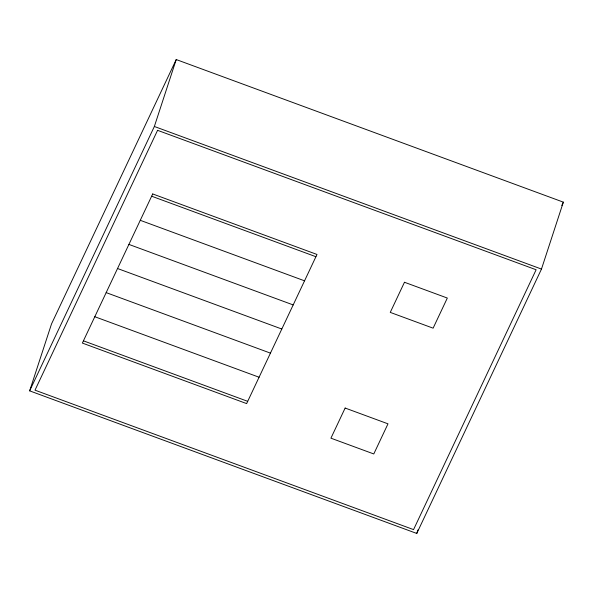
<?xml version="1.0" encoding="UTF-8"?>
<svg xmlns="http://www.w3.org/2000/svg" width="593" height="593" viewBox="0 0 593 593"><rect width="100%" height="100%" fill="white"/><g stroke="black" fill="none" stroke-linecap="round" stroke-linejoin="round"><path stroke-width="0.89" d="M29.65 390.854L51.524 323.926L176.232 59.552L563.35 202.146L541.476 269.074L416.768 533.448L29.65 390.854L154.358 126.479L176.232 59.552M416.768 533.448L417.917 529.92M561.771 205.489L563.35 202.146M154.358 126.479L541.476 269.074M151.645 196.209L315.921 256.717M140.274 220.314L304.55 280.823M128.911 244.412L293.179 304.921M117.54 268.518L281.816 329.026M106.169 292.616L270.445 353.131M94.798 316.721L259.074 377.23M83.428 340.827L247.704 401.335M157.575 130.319L35.002 390.172L413.551 529.608L536.124 269.756L157.575 130.319M152.712 193.948L82.368 343.08L246.636 403.596L316.988 254.456L152.712 193.948M345.141 408.043L330.924 438.175L373.783 453.956L387.992 423.832L345.141 408.043M404.47 282.261L390.261 312.392L433.112 328.174L447.33 298.049L404.47 282.261"/></g></svg>
